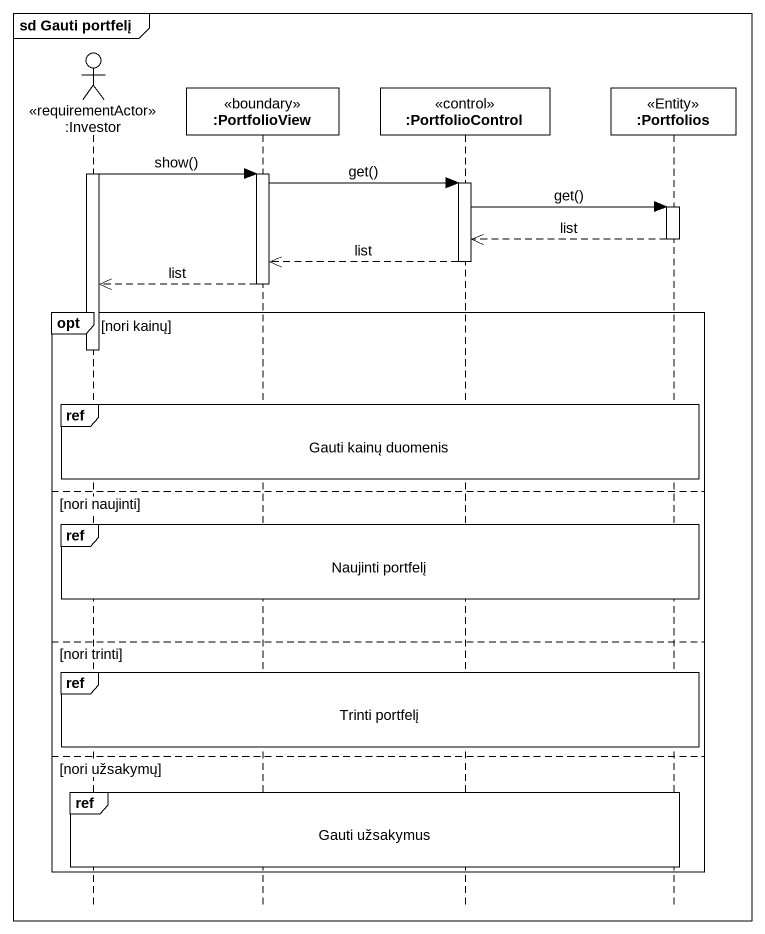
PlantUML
@startuml
mainframe sd Gauti portfelį
hide footbox
actor ":Investor" as Investor <<requirementActor>>
participant ":PortfolioView" as PortfolioView <<boundary>>
participant ":PortfolioControl" as PortfolioControl <<control>>
participant ":Portfolios" as Portfolios <<Entity>>

activate Investor
Investor -> PortfolioView : show()
activate PortfolioView
PortfolioView -> PortfolioControl : get()
activate PortfolioControl
PortfolioControl -> Portfolios : get()
activate Portfolios
Portfolios -->> PortfolioControl : list
deactivate Portfolios
PortfolioControl -->> PortfolioView : list
deactivate PortfolioControl
PortfolioView -->> Investor : list
deactivate PortfolioView
opt nori kainų
  deactivate Investor
  ref over Investor, PortfolioView, PortfolioControl, Portfolios : Gauti kainų duomenis
else nori naujinti
  ref over Investor, PortfolioView, PortfolioControl, Portfolios : Naujinti portfelį
else nori trinti
  ref over Investor, PortfolioView, PortfolioControl, Portfolios : Trinti portfelį
else nori užsakymų
  ref over Investor, PortfolioView, PortfolioControl, Portfolios : Gauti užsakymus
end
@enduml
